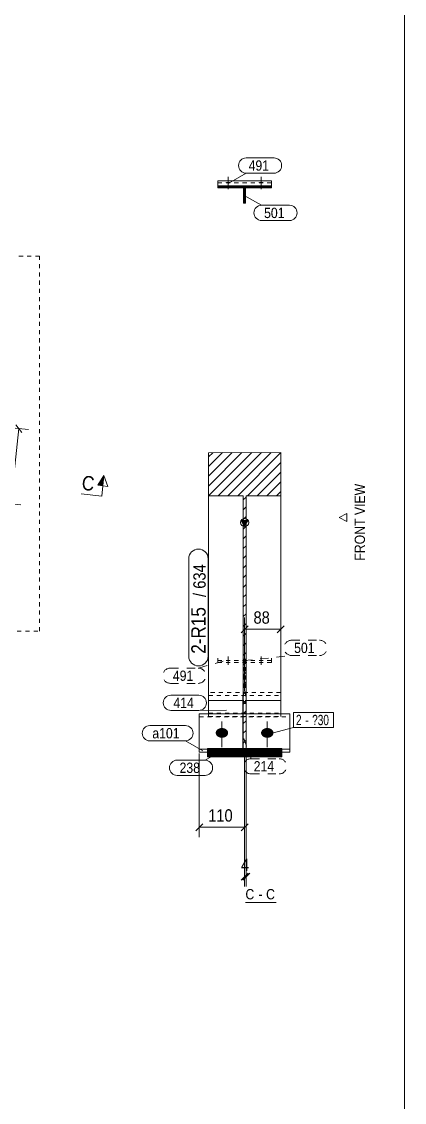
# Model space of a CAD drawing. Header units: millimetres. Extents: x 2 to 1174, y 1 to 825.
# Drawn here: x 1081.1 to 1174, y 267.1 to 529.1 of the extents above; entities that cross this region are included whole.
import ezdxf

# ---------------------------------------------------------------- set-up
doc = ezdxf.new("R2010")
doc.units = ezdxf.units.MM
for name, pattern in [('XKITLINE00', [0]), ('XKITLINE01', [4, 1, -1, 1, -1]), ('XKITLINE02', [4, 2, -2])]:
    doc.linetypes.add(name, pattern=pattern)
for name, color, linetype, lineweight in [('Bolt', 3, 'Continuous', 0), ('BoltMark', 7, 'Continuous', 0), ('DetailSymbol', 3, 'Continuous', 0), ('Dimensions', 7, 'Continuous', 0), ('DrawingSheet', 5, 'Continuous', 0), ('OtherObjectType', 7, 'Continuous', 0), ('Part', 2, 'Continuous', 0), ('PartMark', 7, 'Continuous', 0), ('Section', 6, 'Continuous', 0)]:
    doc.layers.add(name, color=color, linetype=linetype, lineweight=lineweight)
doc.styles.add('ARIAL', font='ARIAL.TTF')
doc.styles.add('ARIAL_NARROW', font='ARIALN.TTF')

# ---------------------------------------------------------------- blocks, each defined once
blk = doc.blocks.new('*A2')
at = {"layer": 'Part', "color": 7, "linetype": 'XKITLINE00', "lineweight": 0}
for p, q in [((1126.49, 414.17), (1136.96, 424.63)), ((1126.49, 416.52), (1134.59, 424.63)), ((1126.49, 418.88), (1132.23, 424.62)), ((1126.49, 421.24), (1129.87, 424.62)), ((1126.49, 423.6), (1127.5, 424.61)), ((1128.85, 414.17), (1139.32, 424.64)), ((1131.2, 414.17), (1141.68, 424.65)), ((1133.56, 414.17), (1143.98, 424.58)), ((1135.92, 414.17), (1143.99, 422.24)), ((1138.28, 414.17), (1143.99, 419.88)), ((1140.63, 414.17), (1143.99, 417.52)), ((1142.99, 414.17), (1143.99, 415.16)), ((1134.89, 413.14), (1135.59, 413.84)), ((1134.89, 410.78), (1135.59, 411.48)), ((1134.89, 408.42), (1135.59, 409.12)), ((1134.89, 406.06), (1135.59, 406.76)), ((1134.89, 403.71), (1135.59, 404.41)), ((1134.89, 401.35), (1135.59, 402.05)), ((1134.89, 398.99), (1135.59, 399.69)), ((1134.89, 396.64), (1135.59, 397.34)), ((1134.89, 394.28), (1135.59, 394.98)), ((1134.89, 391.92), (1135.59, 392.62)), ((1134.89, 389.56), (1135.59, 390.26)), ((1134.89, 387.21), (1135.59, 387.91)), ((1134.89, 384.85), (1135.59, 385.55)), ((1134.89, 382.49), (1135.59, 383.19)), ((1134.89, 380.13), (1135.59, 380.83)), ((1134.89, 377.78), (1135.59, 378.48)), ((1134.89, 375.42), (1135.59, 376.12)), ((1134.89, 373.06), (1135.59, 373.76)), ((1134.89, 370.7), (1135.59, 371.4)), ((1134.89, 368.35), (1135.59, 369.05)), ((1134.89, 365.99), (1135.59, 366.69)), ((1134.89, 363.63), (1135.59, 364.33)), ((1134.89, 361.28), (1135.59, 361.98)), ((1134.89, 358.92), (1135.59, 359.62)), ((1134.89, 356.56), (1135.59, 357.26)), ((1134.89, 354.2), (1135.59, 354.9))]:
    blk.add_line(p, q, dxfattribs=at)
blk = doc.blocks.new('*A3')
at = {"layer": 'Part', "color": 7, "linetype": 'XKITLINE00', "lineweight": 0}
for p, q in [((1134.99, 488.39), (1135.43, 488.83)), ((1134.99, 488.45), (1135.36, 488.83)), ((1134.99, 488.52), (1135.3, 488.83)), ((1134.99, 488.59), (1135.23, 488.83)), ((1134.99, 488.66), (1135.16, 488.83)), ((1134.99, 488.72), (1135.09, 488.83)), ((1134.99, 488.79), (1135.03, 488.83)), ((1134.99, 488.32), (1135.49, 488.82)), ((1134.99, 488.25), (1135.49, 488.75)), ((1134.99, 488.18), (1135.49, 488.68)), ((1134.99, 488.12), (1135.49, 488.62)), ((1134.99, 488.05), (1135.49, 488.55)), ((1134.99, 487.98), (1135.49, 488.48)), ((1134.99, 487.92), (1135.49, 488.42)), ((1134.99, 487.85), (1135.49, 488.35)), ((1134.99, 487.78), (1135.49, 488.28)), ((1134.99, 487.71), (1135.49, 488.21)), ((1134.99, 487.65), (1135.49, 488.15)), ((1134.99, 487.58), (1135.49, 488.08)), ((1134.99, 487.51), (1135.49, 488.01)), ((1134.99, 487.44), (1135.49, 487.94)), ((1134.99, 487.38), (1135.49, 487.88)), ((1134.99, 487.31), (1135.49, 487.81)), ((1134.99, 487.24), (1135.49, 487.74)), ((1134.99, 487.17), (1135.49, 487.67)), ((1134.99, 487.11), (1135.49, 487.61)), ((1134.99, 487.04), (1135.49, 487.54)), ((1134.99, 486.97), (1135.49, 487.47)), ((1134.99, 486.91), (1135.49, 487.41)), ((1134.99, 486.84), (1135.49, 487.34)), ((1134.99, 486.77), (1135.49, 487.27)), ((1134.99, 486.7), (1135.49, 487.2)), ((1134.99, 486.64), (1135.49, 487.14)), ((1134.99, 486.57), (1135.49, 487.07)), ((1134.99, 486.5), (1135.49, 487)), ((1134.99, 486.43), (1135.49, 486.93)), ((1134.99, 486.37), (1135.49, 486.87)), ((1134.99, 486.3), (1135.49, 486.8)), ((1134.99, 486.23), (1135.49, 486.73)), ((1134.99, 486.16), (1135.49, 486.66)), ((1134.99, 486.1), (1135.49, 486.6)), ((1134.99, 486.03), (1135.49, 486.53)), ((1134.99, 485.96), (1135.49, 486.46)), ((1134.99, 485.89), (1135.49, 486.39)), ((1134.99, 485.83), (1135.49, 486.33)), ((1134.99, 485.76), (1135.49, 486.26)), ((1134.99, 485.69), (1135.49, 486.19)), ((1134.99, 485.63), (1135.49, 486.13)), ((1134.99, 485.56), (1135.49, 486.06)), ((1134.99, 485.49), (1135.49, 485.99)), ((1134.99, 485.42), (1135.49, 485.92)), ((1134.99, 485.36), (1135.49, 485.86)), ((1134.99, 485.29), (1135.49, 485.79)), ((1134.99, 485.22), (1135.49, 485.72)), ((1134.99, 485.15), (1135.49, 485.65)), ((1135.06, 485.15), (1135.49, 485.59)), ((1135.12, 485.15), (1135.49, 485.52)), ((1135.19, 485.15), (1135.49, 485.45)), ((1135.26, 485.15), (1135.49, 485.38)), ((1135.33, 485.15), (1135.49, 485.32)), ((1135.39, 485.15), (1135.49, 485.25)), ((1135.46, 485.15), (1135.49, 485.18))]:
    blk.add_line(p, q, dxfattribs=at)
blk = doc.blocks.new('*A4')
at = {"layer": 'Part', "color": 7, "linetype": 'XKITLINE00', "lineweight": 0}
for p, q in [((1128.98, 489.06), (1128.74, 489.3)), ((1128.94, 489.03), (1128.74, 489.23)), ((1128.91, 489), (1128.74, 489.17)), ((1128.87, 488.96), (1128.74, 489.1)), ((1128.84, 488.93), (1128.74, 489.03)), ((1128.81, 488.9), (1128.74, 488.96)), ((1128.77, 488.86), (1128.74, 488.9)), ((1128.74, 488.83), (1128.74, 488.83)), ((1128.74, 488.83), (1128.74, 488.83)), ((1128.81, 488.83), (1128.77, 488.86)), ((1129.01, 489.1), (1128.78, 489.33)), ((1128.87, 488.83), (1128.81, 488.9)), ((1128.94, 488.83), (1128.84, 488.93)), ((1129.04, 489.13), (1128.85, 489.33)), ((1129.01, 488.83), (1128.87, 488.96)), ((1129.08, 489.17), (1128.91, 489.33)), ((1129.08, 488.83), (1128.91, 489)), ((1129.14, 488.83), (1128.94, 489.03)), ((1129.11, 489.2), (1128.98, 489.33)), ((1129.21, 488.83), (1128.98, 489.06)), ((1129.28, 488.83), (1129.01, 489.1)), ((1129.35, 488.83), (1129.04, 489.13)), ((1129.14, 489.23), (1129.05, 489.33)), ((1129.42, 488.83), (1129.08, 489.17)), ((1129.48, 488.83), (1129.11, 489.2)), ((1129.18, 489.27), (1129.12, 489.33)), ((1129.55, 488.83), (1129.14, 489.23)), ((1129.21, 489.3), (1129.18, 489.33)), ((1129.62, 488.83), (1129.18, 489.27)), ((1129.69, 488.83), (1129.21, 489.3)), ((1129.75, 488.83), (1129.25, 489.33)), ((1129.82, 488.83), (1129.32, 489.33)), ((1129.89, 488.83), (1129.39, 489.33)), ((1129.96, 488.83), (1129.45, 489.33)), ((1130.03, 488.83), (1129.52, 489.33)), ((1130.09, 488.83), (1129.59, 489.33)), ((1130.16, 488.83), (1129.66, 489.33)), ((1130.23, 488.83), (1129.73, 489.33)), ((1130.3, 488.83), (1129.79, 489.33)), ((1130.36, 488.83), (1129.86, 489.33)), ((1130.43, 488.83), (1129.93, 489.33)), ((1130.5, 488.83), (1130, 489.33)), ((1130.57, 488.83), (1130.06, 489.33)), ((1130.63, 488.83), (1130.13, 489.33)), ((1130.7, 488.83), (1130.2, 489.33)), ((1130.77, 488.83), (1130.27, 489.33)), ((1130.84, 488.83), (1130.34, 489.33)), ((1130.91, 488.83), (1130.4, 489.33)), ((1130.97, 488.83), (1130.47, 489.33)), ((1131.04, 488.83), (1130.54, 489.33)), ((1131.11, 488.83), (1130.61, 489.33)), ((1131.18, 488.83), (1130.67, 489.33)), ((1131.24, 488.83), (1130.74, 489.33)), ((1131.31, 488.83), (1130.81, 489.33)), ((1131.38, 488.83), (1130.88, 489.33)), ((1131.45, 488.83), (1130.94, 489.33)), ((1131.52, 488.83), (1131.01, 489.33)), ((1131.58, 488.83), (1131.08, 489.33)), ((1131.65, 488.83), (1131.15, 489.33)), ((1131.72, 488.83), (1131.22, 489.33)), ((1131.79, 488.83), (1131.28, 489.33)), ((1131.85, 488.83), (1131.35, 489.33)), ((1131.92, 488.83), (1131.42, 489.33)), ((1131.99, 488.83), (1131.49, 489.33)), ((1132.06, 488.83), (1131.55, 489.33)), ((1132.12, 488.83), (1131.62, 489.33)), ((1132.19, 488.83), (1131.69, 489.33)), ((1132.26, 488.83), (1131.76, 489.33)), ((1132.33, 488.83), (1131.83, 489.33)), ((1132.4, 488.83), (1131.89, 489.33)), ((1132.46, 488.83), (1131.96, 489.33)), ((1132.53, 488.83), (1132.03, 489.33)), ((1132.6, 488.83), (1132.1, 489.33)), ((1132.67, 488.83), (1132.16, 489.33)), ((1132.73, 488.83), (1132.23, 489.33)), ((1132.8, 488.83), (1132.3, 489.33)), ((1132.87, 488.83), (1132.37, 489.33)), ((1132.94, 488.83), (1132.43, 489.33)), ((1133.01, 488.83), (1132.5, 489.33)), ((1133.07, 488.83), (1132.57, 489.33)), ((1133.14, 488.83), (1132.64, 489.33)), ((1133.21, 488.83), (1132.71, 489.33)), ((1133.28, 488.83), (1132.77, 489.33)), ((1133.34, 488.83), (1132.84, 489.33)), ((1133.41, 488.83), (1132.91, 489.33)), ((1133.48, 488.83), (1132.98, 489.33)), ((1133.55, 488.83), (1133.04, 489.33)), ((1133.61, 488.83), (1133.11, 489.33)), ((1133.68, 488.83), (1133.18, 489.33)), ((1133.75, 488.83), (1133.25, 489.33)), ((1133.82, 488.83), (1133.32, 489.33)), ((1133.89, 488.83), (1133.38, 489.33)), ((1133.95, 488.83), (1133.45, 489.33)), ((1134.02, 488.83), (1133.52, 489.33)), ((1134.09, 488.83), (1133.59, 489.33)), ((1134.16, 488.83), (1133.65, 489.33)), ((1134.22, 488.83), (1133.72, 489.33)), ((1134.29, 488.83), (1133.79, 489.33)), ((1134.36, 488.83), (1133.86, 489.33)), ((1134.43, 488.83), (1133.92, 489.33)), ((1134.5, 488.83), (1133.99, 489.33)), ((1134.56, 488.83), (1134.06, 489.33)), ((1134.63, 488.83), (1134.13, 489.33)), ((1134.7, 488.83), (1134.2, 489.33)), ((1134.77, 488.83), (1134.26, 489.33)), ((1134.83, 488.83), (1134.33, 489.33)), ((1134.9, 488.83), (1134.4, 489.33)), ((1134.97, 488.83), (1134.47, 489.33)), ((1135.04, 488.83), (1134.53, 489.33)), ((1135.1, 488.83), (1134.6, 489.33)), ((1135.17, 488.83), (1134.67, 489.33)), ((1135.24, 488.83), (1134.74, 489.33)), ((1135.31, 488.83), (1134.81, 489.33)), ((1135.38, 488.83), (1134.87, 489.33)), ((1135.44, 488.83), (1134.94, 489.33)), ((1135.51, 488.83), (1135.01, 489.33)), ((1135.58, 488.83), (1135.08, 489.33)), ((1135.65, 488.83), (1135.14, 489.33)), ((1135.71, 488.83), (1135.21, 489.33)), ((1135.78, 488.83), (1135.28, 489.33)), ((1135.85, 488.83), (1135.35, 489.33)), ((1135.92, 488.83), (1135.41, 489.33)), ((1135.99, 488.83), (1135.48, 489.33)), ((1136.05, 488.83), (1135.55, 489.33)), ((1136.12, 488.83), (1135.62, 489.33)), ((1136.19, 488.83), (1135.69, 489.33)), ((1136.26, 488.83), (1135.75, 489.33)), ((1136.32, 488.83), (1135.82, 489.33)), ((1136.39, 488.83), (1135.89, 489.33)), ((1136.46, 488.83), (1135.96, 489.33)), ((1136.53, 488.83), (1136.02, 489.33)), ((1136.59, 488.83), (1136.09, 489.33)), ((1136.66, 488.83), (1136.16, 489.33)), ((1136.73, 488.83), (1136.23, 489.33)), ((1136.8, 488.83), (1136.3, 489.33)), ((1136.87, 488.83), (1136.36, 489.33)), ((1136.93, 488.83), (1136.43, 489.33)), ((1137, 488.83), (1136.5, 489.33)), ((1137.07, 488.83), (1136.57, 489.33)), ((1137.14, 488.83), (1136.63, 489.33)), ((1137.2, 488.83), (1136.7, 489.33)), ((1137.27, 488.83), (1136.77, 489.33)), ((1137.34, 488.83), (1136.84, 489.33)), ((1137.41, 488.83), (1136.9, 489.33)), ((1137.48, 488.83), (1136.97, 489.33)), ((1137.54, 488.83), (1137.04, 489.33)), ((1137.61, 488.83), (1137.11, 489.33)), ((1137.68, 488.83), (1137.18, 489.33)), ((1137.75, 488.83), (1137.24, 489.33)), ((1137.81, 488.83), (1137.31, 489.33)), ((1137.88, 488.83), (1137.38, 489.33)), ((1137.95, 488.83), (1137.45, 489.33)), ((1138.02, 488.83), (1137.51, 489.33)), ((1138.08, 488.83), (1137.58, 489.33)), ((1138.15, 488.83), (1137.65, 489.33)), ((1138.22, 488.83), (1137.72, 489.33)), ((1138.29, 488.83), (1137.79, 489.33)), ((1138.36, 488.83), (1137.85, 489.33)), ((1138.42, 488.83), (1137.92, 489.33)), ((1138.49, 488.83), (1137.99, 489.33)), ((1138.56, 488.83), (1138.06, 489.33)), ((1138.63, 488.83), (1138.12, 489.33)), ((1138.69, 488.83), (1138.19, 489.33)), ((1138.76, 488.83), (1138.26, 489.33)), ((1138.83, 488.83), (1138.33, 489.33)), ((1138.9, 488.83), (1138.39, 489.33)), ((1138.97, 488.83), (1138.46, 489.33)), ((1139.03, 488.83), (1138.53, 489.33)), ((1139.1, 488.83), (1138.6, 489.33)), ((1139.17, 488.83), (1138.67, 489.33)), ((1139.24, 488.83), (1138.73, 489.33)), ((1139.3, 488.83), (1138.8, 489.33)), ((1139.37, 488.83), (1138.87, 489.33)), ((1139.44, 488.83), (1138.94, 489.33)), ((1139.51, 488.83), (1139, 489.33)), ((1139.57, 488.83), (1139.07, 489.33)), ((1139.64, 488.83), (1139.14, 489.33)), ((1139.71, 488.83), (1139.21, 489.33)), ((1139.78, 488.83), (1139.28, 489.33)), ((1139.85, 488.83), (1139.34, 489.33)), ((1139.91, 488.83), (1139.41, 489.33)), ((1139.98, 488.83), (1139.48, 489.33)), ((1140.05, 488.83), (1139.55, 489.33)), ((1140.12, 488.83), (1139.61, 489.33)), ((1140.18, 488.83), (1139.68, 489.33)), ((1140.25, 488.83), (1139.75, 489.33)), ((1140.32, 488.83), (1139.82, 489.33)), ((1140.39, 488.83), (1139.88, 489.33)), ((1140.46, 488.83), (1139.95, 489.33)), ((1140.52, 488.83), (1140.02, 489.33)), ((1140.59, 488.83), (1140.09, 489.33)), ((1140.66, 488.83), (1140.16, 489.33)), ((1140.73, 488.83), (1140.22, 489.33)), ((1140.79, 488.83), (1140.29, 489.33)), ((1140.86, 488.83), (1140.36, 489.33)), ((1140.93, 488.83), (1140.43, 489.33)), ((1141, 488.83), (1140.49, 489.33)), ((1141.06, 488.83), (1140.56, 489.33)), ((1141.13, 488.83), (1140.63, 489.33)), ((1141.2, 488.83), (1140.7, 489.33)), ((1141.27, 488.83), (1140.77, 489.33)), ((1141.34, 488.83), (1140.83, 489.33)), ((1141.4, 488.83), (1140.9, 489.33)), ((1141.47, 488.83), (1140.97, 489.33)), ((1141.54, 488.83), (1141.04, 489.33)), ((1141.61, 488.83), (1141.1, 489.33)), ((1141.67, 488.83), (1141.17, 489.33)), ((1141.74, 488.83), (1141.24, 489.33)), ((1141.74, 488.9), (1141.31, 489.33)), ((1141.74, 488.97), (1141.37, 489.33)), ((1141.74, 489.03), (1141.44, 489.33)), ((1141.74, 489.1), (1141.51, 489.33)), ((1141.74, 489.17), (1141.58, 489.33)), ((1141.74, 489.24), (1141.65, 489.33))]:
    blk.add_line(p, q, dxfattribs=at)
blk = doc.blocks.new('*A5')
at = {"layer": 'Part', "color": 7, "linetype": 'XKITLINE00', "lineweight": 0}
for p, q in [((1127.18, 351.83), (1126.24, 352.77)), ((1127.05, 351.69), (1126.24, 352.5)), ((1126.91, 351.56), (1126.24, 352.23)), ((1126.78, 351.42), (1126.24, 351.96)), ((1126.64, 351.29), (1126.24, 351.69)), ((1126.51, 351.15), (1126.24, 351.42)), ((1127.32, 351.96), (1126.39, 352.88)), ((1127.05, 350.88), (1126.64, 351.29)), ((1127.45, 352.1), (1126.66, 352.88)), ((1127.32, 350.88), (1126.78, 351.42)), ((1127.59, 350.88), (1126.91, 351.56)), ((1127.59, 352.23), (1126.93, 352.88)), ((1127.86, 350.88), (1127.05, 351.69)), ((1128.12, 350.88), (1127.18, 351.83)), ((1127.72, 352.36), (1127.2, 352.88)), ((1128.39, 350.88), (1127.32, 351.96)), ((1128.66, 350.88), (1127.45, 352.1)), ((1127.86, 352.5), (1127.47, 352.88)), ((1128.93, 350.88), (1127.59, 352.23)), ((1129.2, 350.88), (1127.72, 352.36)), ((1127.99, 352.63), (1127.74, 352.88)), ((1129.47, 350.88), (1127.86, 352.5)), ((1129.74, 350.88), (1127.99, 352.63)), ((1128.12, 352.77), (1128.01, 352.88)), ((1130.01, 350.88), (1128.12, 352.77)), ((1130.28, 350.88), (1128.28, 352.88)), ((1130.55, 350.88), (1128.55, 352.88)), ((1130.82, 350.88), (1128.82, 352.88)), ((1131.09, 350.88), (1129.09, 352.88)), ((1131.36, 350.88), (1129.36, 352.88)), ((1131.63, 350.88), (1129.63, 352.88)), ((1131.9, 350.88), (1129.9, 352.88)), ((1132.17, 350.88), (1130.17, 352.88)), ((1132.44, 350.88), (1130.44, 352.88)), ((1132.7, 350.88), (1130.7, 352.88)), ((1132.97, 350.88), (1130.97, 352.88)), ((1133.24, 350.88), (1131.24, 352.88)), ((1133.51, 350.88), (1131.51, 352.88)), ((1133.78, 350.88), (1131.78, 352.88)), ((1134.05, 350.88), (1132.05, 352.88)), ((1134.32, 350.88), (1132.32, 352.88)), ((1134.59, 350.88), (1132.59, 352.88)), ((1134.86, 350.88), (1132.86, 352.88)), ((1135.13, 350.88), (1133.13, 352.88)), ((1135.4, 350.88), (1133.4, 352.88)), ((1135.67, 350.88), (1133.67, 352.88)), ((1135.94, 350.88), (1133.94, 352.88)), ((1136.21, 350.88), (1134.21, 352.88)), ((1136.48, 350.88), (1134.48, 352.88)), ((1136.75, 350.88), (1134.75, 352.88)), ((1137.01, 350.88), (1135.01, 352.88)), ((1137.28, 350.88), (1135.28, 352.88)), ((1137.55, 350.88), (1135.55, 352.88)), ((1137.82, 350.88), (1135.82, 352.88)), ((1138.09, 350.88), (1136.09, 352.88)), ((1138.36, 350.88), (1136.36, 352.88)), ((1138.63, 350.88), (1136.63, 352.88)), ((1138.9, 350.88), (1136.9, 352.88)), ((1139.17, 350.88), (1137.17, 352.88)), ((1139.44, 350.88), (1137.44, 352.88)), ((1139.71, 350.88), (1137.71, 352.88)), ((1139.98, 350.88), (1137.98, 352.88)), ((1140.25, 350.88), (1138.25, 352.88)), ((1140.52, 350.88), (1138.52, 352.88)), ((1140.79, 350.88), (1138.79, 352.88)), ((1141.06, 350.88), (1139.06, 352.88)), ((1141.33, 350.88), (1139.33, 352.88)), ((1141.59, 350.88), (1139.59, 352.88)), ((1141.86, 350.88), (1139.86, 352.88)), ((1142.13, 350.88), (1140.13, 352.88)), ((1142.4, 350.88), (1140.4, 352.88)), ((1142.67, 350.88), (1140.67, 352.88)), ((1142.94, 350.88), (1140.94, 352.88)), ((1143.21, 350.88), (1141.21, 352.88)), ((1143.48, 350.88), (1141.48, 352.88)), ((1143.75, 350.88), (1141.75, 352.88)), ((1144.02, 350.88), (1142.02, 352.88)), ((1144.24, 350.93), (1142.29, 352.88)), ((1144.24, 351.2), (1142.56, 352.88)), ((1144.24, 351.47), (1142.83, 352.88)), ((1144.24, 351.74), (1143.1, 352.88)), ((1144.24, 352.01), (1143.37, 352.88)), ((1144.24, 352.28), (1143.64, 352.88)), ((1144.24, 352.55), (1143.91, 352.88)), ((1144.23, 352.83), (1144.17, 352.88)), ((1126.37, 351.02), (1126.24, 351.15)), ((1126.51, 350.88), (1126.37, 351.02)), ((1126.78, 350.88), (1126.51, 351.15))]:
    blk.add_line(p, q, dxfattribs=at)
blk = doc.blocks.new('*A182')
at = {"layer": 'Bolt', "color": 3, "linetype": 'XKITLINE02', "lineweight": 0}
for p, q in [((1131.24, 373.19), (1131.24, 376.17)), ((1139.24, 373.19), (1139.24, 376.17))]:
    blk.add_line(p, q, dxfattribs=at)
blk = doc.blocks.new('*A183')
at = {"layer": 'Bolt'}
for points in [[(1131.2, 490.08), (1131.17, 490.08), (1131.14, 490.08), (1131.1, 490.08), (1131.07, 490.08), (1131.04, 490.08), (1131, 490.08), (1130.97, 490.08), (1130.94, 490.08), (1130.91, 490.09), (1130.88, 490.09), (1130.85, 490.09), (1130.82, 490.09), (1130.79, 490.09), (1130.77, 490.1), (1130.74, 490.1), (1130.72, 490.1), (1130.7, 490.1), (1130.68, 490.11), (1130.66, 490.11), (1130.64, 490.11), (1130.62, 490.12), (1130.61, 490.12), (1130.59, 490.12), (1130.58, 490.13), (1130.57, 490.13), (1130.56, 490.13), (1130.55, 490.14), (1130.55, 490.14), (1130.54, 490.14), (1130.54, 490.15), (1130.54, 490.15), (1130.54, 490.15), (1130.54, 490.16), (1130.55, 490.16), (1130.55, 490.16), (1130.56, 490.17), (1130.57, 490.17), (1130.58, 490.18), (1130.59, 490.18), (1130.61, 490.18), (1130.62, 490.19), (1130.64, 490.19), (1130.66, 490.19), (1130.68, 490.19), (1130.7, 490.2), (1130.72, 490.2), (1130.74, 490.2), (1130.77, 490.2), (1130.79, 490.21), (1130.82, 490.21), (1130.85, 490.21), (1130.88, 490.21), (1130.91, 490.22), (1130.94, 490.22), (1130.97, 490.22), (1131, 490.22), (1131.04, 490.22), (1131.07, 490.22), (1131.1, 490.22), (1131.14, 490.22), (1131.17, 490.22), (1131.2, 490.22), (1131.24, 490.22), (1131.27, 490.22), (1131.31, 490.22), (1131.34, 490.22), (1131.38, 490.22), (1131.41, 490.22), (1131.44, 490.22), (1131.47, 490.22), (1131.51, 490.22), (1131.54, 490.22), (1131.57, 490.22), (1131.6, 490.21), (1131.63, 490.21), (1131.66, 490.21), (1131.68, 490.21), (1131.71, 490.2), (1131.73, 490.2), (1131.76, 490.2), (1131.78, 490.2), (1131.8, 490.19), (1131.82, 490.19), (1131.84, 490.19), (1131.86, 490.19), (1131.87, 490.18), (1131.89, 490.18), (1131.9, 490.18), (1131.91, 490.17), (1131.92, 490.17), (1131.93, 490.16), (1131.93, 490.16), (1131.94, 490.16), (1131.94, 490.15), (1131.94, 490.15), (1131.94, 490.15), (1131.94, 490.14), (1131.93, 490.14), (1131.93, 490.14), (1131.92, 490.13), (1131.91, 490.13), (1131.9, 490.13), (1131.89, 490.12), (1131.87, 490.12), (1131.86, 490.12), (1131.84, 490.11), (1131.82, 490.11), (1131.8, 490.11), (1131.78, 490.1), (1131.76, 490.1), (1131.73, 490.1), (1131.71, 490.1), (1131.68, 490.09), (1131.66, 490.09), (1131.63, 490.09), (1131.6, 490.09), (1131.57, 490.09), (1131.54, 490.08), (1131.51, 490.08), (1131.47, 490.08), (1131.44, 490.08), (1131.41, 490.08), (1131.38, 490.08), (1131.34, 490.08), (1131.31, 490.08), (1131.27, 490.08), (1131.24, 490.08)], [(1139.2, 490.08), (1139.17, 490.08), (1139.14, 490.08), (1139.1, 490.08), (1139.07, 490.08), (1139.04, 490.08), (1139, 490.08), (1138.97, 490.08), (1138.94, 490.08), (1138.91, 490.09), (1138.88, 490.09), (1138.85, 490.09), (1138.82, 490.09), (1138.79, 490.09), (1138.77, 490.1), (1138.74, 490.1), (1138.72, 490.1), (1138.7, 490.1), (1138.68, 490.11), (1138.66, 490.11), (1138.64, 490.11), (1138.62, 490.12), (1138.61, 490.12), (1138.59, 490.12), (1138.58, 490.13), (1138.57, 490.13), (1138.56, 490.13), (1138.55, 490.14), (1138.55, 490.14), (1138.54, 490.14), (1138.54, 490.15), (1138.54, 490.15), (1138.54, 490.15), (1138.54, 490.16), (1138.55, 490.16), (1138.55, 490.16), (1138.56, 490.17), (1138.57, 490.17), (1138.58, 490.18), (1138.59, 490.18), (1138.61, 490.18), (1138.62, 490.19), (1138.64, 490.19), (1138.66, 490.19), (1138.68, 490.19), (1138.7, 490.2), (1138.72, 490.2), (1138.74, 490.2), (1138.77, 490.2), (1138.79, 490.21), (1138.82, 490.21), (1138.85, 490.21), (1138.88, 490.21), (1138.91, 490.22), (1138.94, 490.22), (1138.97, 490.22), (1139, 490.22), (1139.04, 490.22), (1139.07, 490.22), (1139.1, 490.22), (1139.14, 490.22), (1139.17, 490.22), (1139.2, 490.22), (1139.24, 490.22), (1139.27, 490.22), (1139.31, 490.22), (1139.34, 490.22), (1139.38, 490.22), (1139.41, 490.22), (1139.44, 490.22), (1139.47, 490.22), (1139.51, 490.22), (1139.54, 490.22), (1139.57, 490.22), (1139.6, 490.21), (1139.63, 490.21), (1139.66, 490.21), (1139.68, 490.21), (1139.71, 490.2), (1139.73, 490.2), (1139.76, 490.2), (1139.78, 490.2), (1139.8, 490.19), (1139.82, 490.19), (1139.84, 490.19), (1139.86, 490.19), (1139.87, 490.18), (1139.89, 490.18), (1139.9, 490.18), (1139.91, 490.17), (1139.92, 490.17), (1139.93, 490.16), (1139.93, 490.16), (1139.94, 490.16), (1139.94, 490.15), (1139.94, 490.15), (1139.94, 490.15), (1139.94, 490.14), (1139.93, 490.14), (1139.93, 490.14), (1139.92, 490.13), (1139.91, 490.13), (1139.9, 490.13), (1139.89, 490.12), (1139.87, 490.12), (1139.86, 490.12), (1139.84, 490.11), (1139.82, 490.11), (1139.8, 490.11), (1139.78, 490.1), (1139.76, 490.1), (1139.73, 490.1), (1139.71, 490.1), (1139.68, 490.09), (1139.66, 490.09), (1139.63, 490.09), (1139.6, 490.09), (1139.57, 490.09), (1139.54, 490.08), (1139.51, 490.08), (1139.47, 490.08), (1139.44, 490.08), (1139.41, 490.08), (1139.38, 490.08), (1139.34, 490.08), (1139.31, 490.08), (1139.27, 490.08), (1139.24, 490.08)]]:
    blk.add_hatch(color=3, dxfattribs=at).paths.add_polyline_path(points, flags=17)
at = {"layer": 'Bolt', "color": 3, "linetype": 'XKITLINE00', "lineweight": 0}
for p, q in [((1131.24, 488.5), (1131.24, 491.48)), ((1139.24, 488.5), (1139.24, 491.48))]:
    blk.add_line(p, q, dxfattribs=at)
blk = doc.blocks.new('*A184')
at = {"layer": 'Bolt'}
for points in [[(1129.7, 355.49), (1129.67, 355.49), (1129.63, 355.49), (1129.59, 355.49), (1129.56, 355.49), (1129.52, 355.5), (1129.48, 355.5), (1129.45, 355.51), (1129.41, 355.51), (1129.37, 355.52), (1129.34, 355.53), (1129.3, 355.54), (1129.27, 355.55), (1129.23, 355.55), (1129.2, 355.56), (1129.16, 355.58), (1129.13, 355.59), (1129.1, 355.6), (1129.06, 355.61), (1129.03, 355.62), (1129, 355.64), (1128.97, 355.65), (1128.94, 355.67), (1128.91, 355.68), (1128.87, 355.7), (1128.85, 355.72), (1128.82, 355.74), (1128.79, 355.75), (1128.76, 355.77), (1128.73, 355.79), (1128.7, 355.81), (1128.68, 355.83), (1128.65, 355.85), (1128.63, 355.87), (1128.6, 355.89), (1128.58, 355.92), (1128.56, 355.94), (1128.53, 355.96), (1128.51, 355.99), (1128.49, 356.01), (1128.47, 356.03), (1128.45, 356.06), (1128.43, 356.08), (1128.42, 356.11), (1128.4, 356.13), (1128.38, 356.16), (1128.37, 356.19), (1128.35, 356.21), (1128.34, 356.24), (1128.33, 356.27), (1128.31, 356.29), (1128.3, 356.32), (1128.29, 356.35), (1128.28, 356.38), (1128.28, 356.41), (1128.27, 356.43), (1128.26, 356.46), (1128.25, 356.49), (1128.25, 356.52), (1128.25, 356.55), (1128.24, 356.58), (1128.24, 356.61), (1128.24, 356.63), (1128.24, 356.66), (1128.24, 356.69), (1128.24, 356.72), (1128.24, 356.75), (1128.25, 356.78), (1128.25, 356.81), (1128.25, 356.84), (1128.26, 356.87), (1128.27, 356.89), (1128.28, 356.92), (1128.28, 356.95), (1128.29, 356.98), (1128.3, 357.01), (1128.31, 357.03), (1128.33, 357.06), (1128.34, 357.09), (1128.35, 357.11), (1128.37, 357.14), (1128.38, 357.17), (1128.4, 357.19), (1128.42, 357.22), (1128.43, 357.24), (1128.45, 357.27), (1128.47, 357.29), (1128.49, 357.32), (1128.51, 357.34), (1128.53, 357.37), (1128.56, 357.39), (1128.58, 357.41), (1128.6, 357.43), (1128.63, 357.45), (1128.65, 357.48), (1128.68, 357.5), (1128.7, 357.52), (1128.73, 357.54), (1128.76, 357.56), (1128.79, 357.57), (1128.82, 357.59), (1128.85, 357.61), (1128.87, 357.63), (1128.91, 357.64), (1128.94, 357.66), (1128.97, 357.67), (1129, 357.69), (1129.03, 357.7), (1129.06, 357.72), (1129.1, 357.73), (1129.13, 357.74), (1129.16, 357.75), (1129.2, 357.76), (1129.23, 357.77), (1129.27, 357.78), (1129.3, 357.79), (1129.34, 357.8), (1129.37, 357.81), (1129.41, 357.81), (1129.45, 357.82), (1129.48, 357.82), (1129.52, 357.83), (1129.56, 357.83), (1129.59, 357.84), (1129.63, 357.84), (1129.67, 357.84), (1129.7, 357.84), (1129.74, 357.84), (1129.78, 357.84), (1129.81, 357.84), (1129.85, 357.84), (1129.89, 357.84), (1129.92, 357.83), (1129.96, 357.83), (1130, 357.82), (1130.03, 357.82), (1130.07, 357.81), (1130.1, 357.81), (1130.14, 357.8), (1130.17, 357.79), (1130.21, 357.78), (1130.24, 357.77), (1130.28, 357.76), (1130.31, 357.75), (1130.35, 357.74), (1130.38, 357.73), (1130.41, 357.72), (1130.45, 357.7), (1130.48, 357.69), (1130.51, 357.67), (1130.54, 357.66), (1130.57, 357.64), (1130.6, 357.63), (1130.63, 357.61), (1130.66, 357.59), (1130.69, 357.57), (1130.72, 357.56), (1130.75, 357.54), (1130.77, 357.52), (1130.8, 357.5), (1130.83, 357.48), (1130.85, 357.45), (1130.87, 357.43), (1130.9, 357.41), (1130.92, 357.39), (1130.94, 357.37), (1130.97, 357.34), (1130.99, 357.32), (1131.01, 357.29), (1131.03, 357.27), (1131.04, 357.24), (1131.06, 357.22), (1131.08, 357.19), (1131.09, 357.17), (1131.11, 357.14), (1131.12, 357.11), (1131.14, 357.09), (1131.15, 357.06), (1131.16, 357.03), (1131.17, 357.01), (1131.18, 356.98), (1131.19, 356.95), (1131.2, 356.92), (1131.21, 356.89), (1131.22, 356.87), (1131.22, 356.84), (1131.23, 356.81), (1131.23, 356.78), (1131.23, 356.75), (1131.24, 356.72), (1131.24, 356.69), (1131.24, 356.66), (1131.24, 356.63), (1131.24, 356.61), (1131.23, 356.58), (1131.23, 356.55), (1131.23, 356.52), (1131.22, 356.49), (1131.22, 356.46), (1131.21, 356.43), (1131.2, 356.41), (1131.19, 356.38), (1131.18, 356.35), (1131.17, 356.32), (1131.16, 356.29), (1131.15, 356.27), (1131.14, 356.24), (1131.12, 356.21), (1131.11, 356.19), (1131.09, 356.16), (1131.08, 356.13), (1131.06, 356.11), (1131.04, 356.08), (1131.03, 356.06), (1131.01, 356.03), (1130.99, 356.01), (1130.97, 355.99), (1130.94, 355.96), (1130.92, 355.94), (1130.9, 355.92), (1130.87, 355.89), (1130.85, 355.87), (1130.83, 355.85), (1130.8, 355.83), (1130.77, 355.81), (1130.75, 355.79), (1130.72, 355.77), (1130.69, 355.75), (1130.66, 355.74), (1130.63, 355.72), (1130.6, 355.7), (1130.57, 355.68), (1130.54, 355.67), (1130.51, 355.65), (1130.48, 355.64), (1130.45, 355.62), (1130.41, 355.61), (1130.38, 355.6), (1130.35, 355.59), (1130.31, 355.58), (1130.28, 355.56), (1130.24, 355.55), (1130.21, 355.55), (1130.17, 355.54), (1130.14, 355.53), (1130.1, 355.52), (1130.07, 355.51), (1130.03, 355.51), (1130, 355.5), (1129.96, 355.5), (1129.92, 355.49), (1129.89, 355.49), (1129.85, 355.49), (1129.81, 355.49), (1129.78, 355.49), (1129.74, 355.49)], [(1140.7, 355.49), (1140.67, 355.49), (1140.63, 355.49), (1140.59, 355.49), (1140.56, 355.49), (1140.52, 355.5), (1140.48, 355.5), (1140.45, 355.51), (1140.41, 355.51), (1140.37, 355.52), (1140.34, 355.53), (1140.3, 355.54), (1140.27, 355.55), (1140.23, 355.55), (1140.2, 355.56), (1140.16, 355.58), (1140.13, 355.59), (1140.1, 355.6), (1140.06, 355.61), (1140.03, 355.62), (1140, 355.64), (1139.97, 355.65), (1139.94, 355.67), (1139.91, 355.68), (1139.87, 355.7), (1139.85, 355.72), (1139.82, 355.74), (1139.79, 355.75), (1139.76, 355.77), (1139.73, 355.79), (1139.7, 355.81), (1139.68, 355.83), (1139.65, 355.85), (1139.63, 355.87), (1139.6, 355.89), (1139.58, 355.92), (1139.56, 355.94), (1139.53, 355.96), (1139.51, 355.99), (1139.49, 356.01), (1139.47, 356.03), (1139.45, 356.06), (1139.43, 356.08), (1139.42, 356.11), (1139.4, 356.13), (1139.38, 356.16), (1139.37, 356.19), (1139.35, 356.21), (1139.34, 356.24), (1139.33, 356.27), (1139.31, 356.29), (1139.3, 356.32), (1139.29, 356.35), (1139.28, 356.38), (1139.28, 356.41), (1139.27, 356.43), (1139.26, 356.46), (1139.25, 356.49), (1139.25, 356.52), (1139.25, 356.55), (1139.24, 356.58), (1139.24, 356.61), (1139.24, 356.63), (1139.24, 356.66), (1139.24, 356.69), (1139.24, 356.72), (1139.24, 356.75), (1139.25, 356.78), (1139.25, 356.81), (1139.25, 356.84), (1139.26, 356.87), (1139.27, 356.89), (1139.28, 356.92), (1139.28, 356.95), (1139.29, 356.98), (1139.3, 357.01), (1139.31, 357.03), (1139.33, 357.06), (1139.34, 357.09), (1139.35, 357.11), (1139.37, 357.14), (1139.38, 357.17), (1139.4, 357.19), (1139.42, 357.22), (1139.43, 357.24), (1139.45, 357.27), (1139.47, 357.29), (1139.49, 357.32), (1139.51, 357.34), (1139.53, 357.37), (1139.56, 357.39), (1139.58, 357.41), (1139.6, 357.43), (1139.63, 357.45), (1139.65, 357.48), (1139.68, 357.5), (1139.7, 357.52), (1139.73, 357.54), (1139.76, 357.56), (1139.79, 357.57), (1139.82, 357.59), (1139.85, 357.61), (1139.87, 357.63), (1139.91, 357.64), (1139.94, 357.66), (1139.97, 357.67), (1140, 357.69), (1140.03, 357.7), (1140.06, 357.72), (1140.1, 357.73), (1140.13, 357.74), (1140.16, 357.75), (1140.2, 357.76), (1140.23, 357.77), (1140.27, 357.78), (1140.3, 357.79), (1140.34, 357.8), (1140.37, 357.81), (1140.41, 357.81), (1140.45, 357.82), (1140.48, 357.82), (1140.52, 357.83), (1140.56, 357.83), (1140.59, 357.84), (1140.63, 357.84), (1140.67, 357.84), (1140.7, 357.84), (1140.74, 357.84), (1140.78, 357.84), (1140.81, 357.84), (1140.85, 357.84), (1140.89, 357.84), (1140.92, 357.83), (1140.96, 357.83), (1141, 357.82), (1141.03, 357.82), (1141.07, 357.81), (1141.1, 357.81), (1141.14, 357.8), (1141.17, 357.79), (1141.21, 357.78), (1141.24, 357.77), (1141.28, 357.76), (1141.31, 357.75), (1141.35, 357.74), (1141.38, 357.73), (1141.41, 357.72), (1141.45, 357.7), (1141.48, 357.69), (1141.51, 357.67), (1141.54, 357.66), (1141.57, 357.64), (1141.6, 357.63), (1141.63, 357.61), (1141.66, 357.59), (1141.69, 357.57), (1141.72, 357.56), (1141.75, 357.54), (1141.77, 357.52), (1141.8, 357.5), (1141.83, 357.48), (1141.85, 357.45), (1141.87, 357.43), (1141.9, 357.41), (1141.92, 357.39), (1141.94, 357.37), (1141.97, 357.34), (1141.99, 357.32), (1142.01, 357.29), (1142.03, 357.27), (1142.04, 357.24), (1142.06, 357.22), (1142.08, 357.19), (1142.09, 357.17), (1142.11, 357.14), (1142.12, 357.11), (1142.14, 357.09), (1142.15, 357.06), (1142.16, 357.03), (1142.17, 357.01), (1142.18, 356.98), (1142.19, 356.95), (1142.2, 356.92), (1142.21, 356.89), (1142.22, 356.87), (1142.22, 356.84), (1142.23, 356.81), (1142.23, 356.78), (1142.23, 356.75), (1142.24, 356.72), (1142.24, 356.69), (1142.24, 356.66), (1142.24, 356.63), (1142.24, 356.61), (1142.23, 356.58), (1142.23, 356.55), (1142.23, 356.52), (1142.22, 356.49), (1142.22, 356.46), (1142.21, 356.43), (1142.2, 356.41), (1142.19, 356.38), (1142.18, 356.35), (1142.17, 356.32), (1142.16, 356.29), (1142.15, 356.27), (1142.14, 356.24), (1142.12, 356.21), (1142.11, 356.19), (1142.09, 356.16), (1142.08, 356.13), (1142.06, 356.11), (1142.04, 356.08), (1142.03, 356.06), (1142.01, 356.03), (1141.99, 356.01), (1141.97, 355.99), (1141.94, 355.96), (1141.92, 355.94), (1141.9, 355.92), (1141.87, 355.89), (1141.85, 355.87), (1141.83, 355.85), (1141.8, 355.83), (1141.77, 355.81), (1141.75, 355.79), (1141.72, 355.77), (1141.69, 355.75), (1141.66, 355.74), (1141.63, 355.72), (1141.6, 355.7), (1141.57, 355.68), (1141.54, 355.67), (1141.51, 355.65), (1141.48, 355.64), (1141.45, 355.62), (1141.41, 355.61), (1141.38, 355.6), (1141.35, 355.59), (1141.31, 355.58), (1141.28, 355.56), (1141.24, 355.55), (1141.21, 355.55), (1141.17, 355.54), (1141.14, 355.53), (1141.1, 355.52), (1141.07, 355.51), (1141.03, 355.51), (1141, 355.5), (1140.96, 355.5), (1140.92, 355.49), (1140.89, 355.49), (1140.85, 355.49), (1140.81, 355.49), (1140.78, 355.49), (1140.74, 355.49)]]:
    blk.add_hatch(color=3, dxfattribs=at).paths.add_polyline_path(points, flags=17)
at = {"layer": 'Bolt', "color": 3, "linetype": 'XKITLINE00', "lineweight": 0}
for p, q in [((1129.74, 353.2), (1129.74, 359.39)), ((1140.74, 353.2), (1140.74, 359.39))]:
    blk.add_line(p, q, dxfattribs=at)
blk = doc.blocks.new('*A185')
at = {"layer": 'Part'}
blk.add_hatch(color=2, dxfattribs=at).paths.add_polyline_path([(1134.44, 408.18), (1136.04, 408.18), (1135.24, 406.78)], flags=17)
at = {"layer": 'Part', "color": 2, "linetype": 'XKITLINE00', "lineweight": 0}
for p, q in [((1126.49, 424.61), (1143.99, 424.65)), ((1126.49, 364.5), (1126.49, 424.61)), ((1143.99, 414.17), (1143.99, 424.65)), ((1134.89, 414.17), (1126.49, 414.17)), ((1134.89, 352.88), (1134.89, 414.17)), ((1135.59, 414.17), (1135.59, 352.88)), ((1135.59, 414.17), (1143.99, 414.17)), ((1143.99, 414.17), (1143.99, 364.5)), ((1135.24, 406.78), (1134.44, 408.18)), ((1134.44, 408.18), (1136.04, 408.18)), ((1136.04, 408.18), (1135.24, 406.78)), ((1126.49, 364.5), (1134.89, 364.5)), ((1135.59, 364.5), (1143.99, 364.5)), ((1134.89, 352.88), (1135.59, 352.88))]:
    blk.add_line(p, q, dxfattribs=at)
at = {"layer": 'Part', "color": 7, "linetype": 'XKITLINE01', "lineweight": 0}
for p, q in [((1126.49, 365.7), (1143.99, 365.7)), ((1134.89, 364.29), (1135.59, 364.29))]:
    blk.add_line(p, q, dxfattribs=at)
at = {"layer": 'Part', "color": 2, "linetype": 'XKITLINE00', "lineweight": 0}
blk.add_circle((1135.24, 407.68), 1, dxfattribs=at)
blk = doc.blocks.new('*A186')
at = {"layer": 'Part', "color": 7, "linetype": 'XKITLINE01', "lineweight": 0}
for p, q in [((1134.99, 374.6), (1134.99, 363.81)), ((1134.99, 373.76), (1135.49, 373.76)), ((1135.49, 374.6), (1135.49, 363.81)), ((1135.49, 363.81), (1134.99, 363.81))]:
    blk.add_line(p, q, dxfattribs=at)
blk = doc.blocks.new('*A187')
at = {"layer": 'Part', "color": 7, "linetype": 'XKITLINE01', "lineweight": 0}
for p, q in [((1128.74, 373.76), (1128.74, 375.1)), ((1141.74, 373.76), (1141.74, 375.1)), ((1128.74, 374.25), (1141.74, 374.25)), ((1128.74, 373.76), (1141.74, 373.76))]:
    blk.add_line(p, q, dxfattribs=at)
blk = doc.blocks.new('*A188')
at = {"layer": 'Part', "color": 7, "linetype": 'XKITLINE01', "lineweight": 0}
for p, q in [((1135.49, 489.17), (1134.99, 489.17)), ((1134.99, 489.17), (1134.99, 488.83)), ((1135.49, 488.83), (1135.49, 489.17))]:
    blk.add_line(p, q, dxfattribs=at)
at = {"layer": 'Part', "color": 2, "linetype": 'XKITLINE00', "lineweight": 0}
for p, q in [((1134.99, 488.83), (1135.49, 488.83)), ((1134.99, 485.15), (1134.99, 488.83)), ((1135.49, 488.83), (1135.49, 485.15)), ((1135.49, 485.15), (1134.99, 485.15))]:
    blk.add_line(p, q, dxfattribs=at)
blk = doc.blocks.new('*A189')
at = {"layer": 'Part', "color": 2, "linetype": 'XKITLINE00', "lineweight": 0}
for p, q in [((1128.74, 490.51), (1141.74, 490.51)), ((1128.74, 490.51), (1128.74, 488.83)), ((1141.74, 490.51), (1141.74, 488.83)), ((1128.74, 489.33), (1141.74, 489.33)), ((1128.74, 488.83), (1141.74, 488.83))]:
    blk.add_line(p, q, dxfattribs=at)
at = {"layer": 'Part', "color": 7, "linetype": 'XKITLINE01', "lineweight": 0}
blk.add_line((1128.74, 490.01), (1141.74, 490.01), dxfattribs=at)
blk = doc.blocks.new('*A190')
at = {"layer": 'Part', "color": 7, "linetype": 'XKITLINE01', "lineweight": 0}
for p, q in [((1134.84, 365.7), (1134.84, 364.29)), ((1134.84, 365.7), (1135.64, 365.7)), ((1135.59, 364.29), (1134.89, 364.29)), ((1135.64, 365.7), (1135.64, 364.29)), ((1134.84, 361.27), (1135.64, 361.27)), ((1134.84, 352.88), (1134.84, 352.69)), ((1134.84, 352.69), (1135.64, 352.69)), ((1135.64, 352.88), (1135.64, 352.69))]:
    blk.add_line(p, q, dxfattribs=at)
at = {"layer": 'Part', "color": 2, "linetype": 'XKITLINE00', "lineweight": 0}
for p, q in [((1134.84, 364.5), (1134.84, 352.88)), ((1134.84, 364.29), (1134.89, 364.29)), ((1135.64, 364.29), (1135.59, 364.29)), ((1135.64, 364.5), (1135.64, 352.88))]:
    blk.add_line(p, q, dxfattribs=at)
blk = doc.blocks.new('*A191')
at = {"layer": 'Part', "color": 7, "linetype": 'XKITLINE01', "lineweight": 0}
for p, q in [((1126.49, 366.49), (1126.49, 364.5)), ((1143.99, 366.49), (1126.49, 366.49)), ((1126.49, 365.7), (1143.99, 365.7)), ((1143.99, 366.49), (1143.99, 364.5)), ((1126.49, 361.44), (1143.99, 361.44)), ((1126.49, 361.27), (1126.49, 360.65)), ((1126.49, 360.65), (1143.99, 360.65)), ((1143.99, 361.27), (1143.99, 360.65))]:
    blk.add_line(p, q, dxfattribs=at)
at = {"layer": 'Part', "color": 2, "linetype": 'XKITLINE00', "lineweight": 0}
for p, q in [((1126.49, 364.5), (1126.49, 361.27)), ((1143.99, 364.5), (1143.99, 361.27))]:
    blk.add_line(p, q, dxfattribs=at)
blk = doc.blocks.new('*A192')
at = {"layer": 'Part', "color": 2, "linetype": 'XKITLINE00', "lineweight": 0}
for p, q in [((1126.24, 352.88), (1126.24, 350.88)), ((1126.24, 352.88), (1144.24, 352.88)), ((1144.24, 352.88), (1144.24, 350.88)), ((1144.24, 350.88), (1126.24, 350.88))]:
    blk.add_line(p, q, dxfattribs=at)
blk = doc.blocks.new('*A193')
at = {"layer": 'Part', "color": 2, "linetype": 'XKITLINE00', "lineweight": 0}
for p, q in [((1124.24, 351.95), (1124.24, 361.27)), ((1124.24, 361.27), (1134.84, 361.27)), ((1146.24, 361.27), (1135.64, 361.27)), ((1146.24, 361.27), (1146.24, 351.95)), ((1124.24, 352.69), (1126.24, 352.69)), ((1124.24, 351.95), (1126.24, 351.95)), ((1146.24, 352.69), (1144.24, 352.69)), ((1146.24, 351.95), (1144.24, 351.95))]:
    blk.add_line(p, q, dxfattribs=at)
at = {"layer": 'Part', "color": 7, "linetype": 'XKITLINE01', "lineweight": 0}
for p, q in [((1124.24, 360.53), (1146.24, 360.53)), ((1135.64, 361.27), (1134.84, 361.27)), ((1144.24, 352.69), (1126.24, 352.69)), ((1144.24, 351.95), (1126.24, 351.95))]:
    blk.add_line(p, q, dxfattribs=at)
blk = doc.blocks.new('*A222')
at = {"layer": 'DrawingSheet', "color": 5, "linetype": 'XKITLINE00', "lineweight": 0}
blk.add_line((1174, 5), (1174, 825), dxfattribs=at)
blk = doc.blocks.new('*A254')
at = {"layer": 'Section'}
blk.add_hatch(color=3, dxfattribs=at).paths.add_polyline_path([(1099.6, 416.71), (1101.11, 419.06), (1100.85, 416.58)], flags=17)
at = {"layer": 'Section', "color": 3, "linetype": 'XKITLINE00', "lineweight": 0}
for p, q in [((1101.11, 419.06), (1099.6, 416.71)), ((1099.6, 416.71), (1102.09, 416.45)), ((1101.11, 419.06), (1102.09, 416.45))]:
    blk.add_line(p, q, dxfattribs=at)
at = {"layer": 'Section', "color": 1, "linetype": 'XKITLINE00', "lineweight": 0}
for q in [(1101.11, 419.06), (1095.61, 414.61)]:
    blk.add_line((1100.58, 414.09), q, dxfattribs=at)
at = {"layer": 'Section', "color": 7, "style": 'ARIAL', "width": 0.85}
blk.add_text('C', height=3.5, rotation=-6.0218, dxfattribs=at).set_placement((1095.6, 415.62))
blk = doc.blocks.new('*A303')
at = {"layer": 'Dimensions', "color": 7, "linetype": 'XKITLINE00', "lineweight": 0}
for p, q in [((1046.2, 434.08), (1082.85, 430.21)), ((1078.54, 412.23), (1080.46, 430.46)), ((1079.7, 431.4), (1081.21, 429.53)), ((1053.07, 414.92), (1080.92, 411.98)), ((1077.78, 413.17), (1079.29, 411.3))]:
    blk.add_line(p, q, dxfattribs=at)
at = {"layer": 'Dimensions', "color": 3}
for p in [(1080.46, 430.46), (1078.54, 412.23)]:
    blk.add_point(p, dxfattribs=at)
at = {"layer": 'Dimensions', "color": 3, "style": 'ARIAL', "width": 0.85}
blk.add_text('110', height=3, rotation=83.9784, dxfattribs=at).set_placement((1077.81, 418.17))
blk = doc.blocks.new('*A314')
at = {"layer": 'DetailSymbol', "color": 6, "linetype": 'XKITLINE01', "lineweight": 0}
for p, q in [((1085.49, 472.29), (996.07, 472.29)), ((996.07, 472.29), (996.07, 381.34)), ((1085.49, 381.34), (1085.49, 472.29)), ((996.07, 381.34), (1085.49, 381.34))]:
    blk.add_line(p, q, dxfattribs=at)
at = {"layer": 'DetailSymbol', "color": 6, "linetype": 'XKITLINE00', "lineweight": 0}
for p, q in [((996.07, 400.29), (976.64, 388.76)), ((976.64, 388.76), (957.55, 388.76))]:
    blk.add_line(p, q, dxfattribs=at)
at = {"layer": 'DetailSymbol', "color": 7, "style": 'ARIAL', "width": 0.85}
for s, p in [('Detail', (958.8, 389.76)), ('B', (971.78, 389.76))]:
    blk.add_text(s, height=3.5, dxfattribs=at).set_placement(p)
blk = doc.blocks.new('*A359')
at = {"layer": 'Dimensions', "color": 7, "linetype": 'XKITLINE00', "lineweight": 0}
for p, q in [((1136.09, 382.64), (1134.39, 380.94)), ((1135.24, 366.7), (1135.24, 384.64)), ((1144.84, 382.64), (1143.14, 380.94)), ((1143.99, 366.7), (1143.99, 384.64)), ((1135.24, 381.79), (1143.99, 381.79))]:
    blk.add_line(p, q, dxfattribs=at)
at = {"layer": 'Dimensions', "color": 3}
for p in [(1135.24, 381.79), (1143.99, 381.79)]:
    blk.add_point(p, dxfattribs=at)
at = {"layer": 'Dimensions', "color": 3, "style": 'ARIAL', "width": 0.85}
blk.add_text('88', height=3, dxfattribs=at).set_placement((1137.39, 383.14))
blk = doc.blocks.new('*A360')
at = {"layer": 'Dimensions', "color": 7, "linetype": 'XKITLINE00', "lineweight": 0}
for p, q in [((1135.24, 351.88), (1135.24, 319.39)), ((1135.64, 351.69), (1135.64, 319.39)), ((1136.09, 322.64), (1134.39, 320.94)), ((1136.49, 322.64), (1134.79, 320.94)), ((1135.24, 321.79), (1135.64, 321.79))]:
    blk.add_line(p, q, dxfattribs=at)
at = {"layer": 'Dimensions', "color": 3}
for p in [(1135.24, 321.79), (1135.64, 321.79)]:
    blk.add_point(p, dxfattribs=at)
at = {"layer": 'Dimensions', "color": 3, "style": 'ARIAL', "width": 0.85}
blk.add_text('4', height=3, dxfattribs=at).set_placement((1134.33, 323.14))
blk = doc.blocks.new('*A361')
at = {"layer": 'Dimensions', "color": 7, "linetype": 'XKITLINE00', "lineweight": 0}
for p, q in [((1124.24, 351.69), (1124.24, 331.39)), ((1135.24, 351.88), (1135.24, 331.39)), ((1125.09, 334.64), (1123.39, 332.94)), ((1124.24, 333.79), (1135.24, 333.79)), ((1136.09, 334.64), (1134.39, 332.94))]:
    blk.add_line(p, q, dxfattribs=at)
at = {"layer": 'Dimensions', "color": 3}
for p in [(1124.24, 333.79), (1135.24, 333.79)]:
    blk.add_point(p, dxfattribs=at)
at = {"layer": 'Dimensions', "color": 3, "style": 'ARIAL', "width": 0.85}
blk.add_text('110', height=3, dxfattribs=at).set_placement((1126.4, 335.14))
blk = doc.blocks.new('*A362')
at = {"layer": 'BoltMark', "color": 7, "linetype": 'XKITLINE00', "lineweight": 0}
for p, q in [((1147.1, 361.64), (1156.79, 361.64)), ((1147.1, 357.94), (1147.1, 361.64)), ((1156.79, 357.94), (1156.79, 361.64)), ((1140.74, 356.29), (1147.1, 357.94)), ((1147.1, 357.94), (1156.79, 357.94))]:
    blk.add_line(p, q, dxfattribs=at)
at = {"layer": 'BoltMark', "color": 3, "style": 'ARIAL_NARROW', "width": 0.85}
for s, p in [('2', (1147.7, 358.54)), ('-', (1149.97, 358.54)), ('?30', (1151.63, 358.54))]:
    blk.add_text(s, height=2.5, dxfattribs=at).set_placement(p)
blk = doc.blocks.new('*A363')
at = {"layer": 'PartMark', "color": 7, "linetype": 'XKITLINE00', "lineweight": 0}
for p, q in [((1112.25, 358.43), (1120.87, 358.43)), ((1112.25, 354.73), (1120.87, 354.73)), ((1125.11, 352.34), (1120.87, 354.73))]:
    blk.add_line(p, q, dxfattribs=at)
for centre, start, end in [((1112.25, 356.58), 90, 270), ((1120.87, 356.58), 270, 90)]:
    blk.add_arc(centre, 1.85, start, end, dxfattribs=at)
at = {"layer": 'PartMark', "color": 3, "style": 'ARIAL', "width": 0.85}
blk.add_text('a101', height=2.5, dxfattribs=at).set_placement((1112.85, 355.33))
blk = doc.blocks.new('*A364')
at = {"layer": 'PartMark', "color": 7, "linetype": 'XKITLINE00', "lineweight": 0}
for p, q in [((1129.87, 352.45), (1125.63, 350.06)), ((1118.86, 350.06), (1125.63, 350.06)), ((1118.86, 346.36), (1125.63, 346.36))]:
    blk.add_line(p, q, dxfattribs=at)
for centre, start, end in [((1118.86, 348.21), 90, 270), ((1125.63, 348.21), 270, 90)]:
    blk.add_arc(centre, 1.85, start, end, dxfattribs=at)
at = {"layer": 'PartMark', "color": 3, "style": 'ARIAL', "width": 0.85}
blk.add_text('238', height=2.5, dxfattribs=at).set_placement((1119.46, 346.96))
blk = doc.blocks.new('*A365')
at = {"layer": 'PartMark', "color": 7, "linetype": 'XKITLINE00', "lineweight": 0}
for p, q in [((1135.61, 496.09), (1142.37, 496.09)), ((1131.37, 490), (1135.61, 492.39)), ((1135.61, 492.39), (1142.37, 492.39))]:
    blk.add_line(p, q, dxfattribs=at)
for centre, start, end in [((1135.61, 494.24), 90, 270), ((1142.37, 494.24), 270, 90)]:
    blk.add_arc(centre, 1.85, start, end, dxfattribs=at)
at = {"layer": 'PartMark', "color": 3, "style": 'ARIAL', "width": 0.85}
blk.add_text('491', height=2.5, dxfattribs=at).set_placement((1136.21, 492.99))
blk = doc.blocks.new('*A366')
at = {"layer": 'PartMark', "color": 7, "linetype": 'XKITLINE02', "lineweight": 0}
for p, q in [((1135.03, 355.32), (1136.84, 350.41)), ((1136.84, 350.41), (1143.6, 350.41)), ((1136.84, 346.71), (1143.6, 346.71))]:
    blk.add_line(p, q, dxfattribs=at)
for centre, start, end in [((1136.84, 348.56), 90, 270), ((1143.6, 348.56), 270, 90)]:
    blk.add_arc(centre, 1.85, start, end, dxfattribs=at)
at = {"layer": 'PartMark', "color": 3, "style": 'ARIAL', "width": 0.85}
blk.add_text('214', height=2.5, dxfattribs=at).set_placement((1137.44, 347.31))
blk = doc.blocks.new('*A367')
at = {"layer": 'PartMark', "color": 7, "linetype": 'XKITLINE00', "lineweight": 0}
for p, q in [((1117.36, 365.8), (1124.12, 365.8)), ((1117.36, 362.1), (1124.12, 362.1)), ((1130.88, 362.14), (1124.12, 362.1))]:
    blk.add_line(p, q, dxfattribs=at)
for centre, start, end in [((1117.36, 363.95), 90, 270), ((1124.12, 363.95), 270, 90)]:
    blk.add_arc(centre, 1.85, start, end, dxfattribs=at)
at = {"layer": 'PartMark', "color": 3, "style": 'ARIAL', "width": 0.85}
blk.add_text('414', height=2.5, dxfattribs=at).set_placement((1117.96, 362.7))
blk = doc.blocks.new('*A368')
at = {"layer": 'PartMark', "color": 7, "linetype": 'XKITLINE00', "lineweight": 0}
for p, q in [((1121.69, 375.25), (1121.69, 398.9)), ((1126.39, 375.25), (1126.39, 398.9))]:
    blk.add_line(p, q, dxfattribs=at)
for centre, start, end in [((1124.04, 398.9), 0, 180), ((1124.04, 375.25), 180, 0)]:
    blk.add_arc(centre, 2.35, start, end, dxfattribs=at)
at = {"layer": 'PartMark', "color": 3, "style": 'ARIAL', "width": 0.85}
for s, p in [('634', (1125.79, 391.62)), ('/', (1125.79, 389.61))]:
    blk.add_text(s, height=3, rotation=90.0002, dxfattribs=at).set_placement(p)
at = {"layer": 'PartMark', "color": 1, "style": 'ARIAL', "width": 0.85}
blk.add_text('2-R15', height=3.5, rotation=90.0002, dxfattribs=at).set_placement((1125.79, 375.85))
blk = doc.blocks.new('*A369')
at = {"layer": 'PartMark', "color": 7, "linetype": 'XKITLINE02', "lineweight": 0}
for p, q in [((1146.65, 379.13), (1153.41, 379.13)), ((1135.06, 374.18), (1146.65, 375.43)), ((1146.65, 375.43), (1153.41, 375.43))]:
    blk.add_line(p, q, dxfattribs=at)
for centre, start, end in [((1146.65, 377.28), 90, 270), ((1153.41, 377.28), 270, 90)]:
    blk.add_arc(centre, 1.85, start, end, dxfattribs=at)
at = {"layer": 'PartMark', "color": 3, "style": 'ARIAL', "width": 0.85}
blk.add_text('501', height=2.5, dxfattribs=at).set_placement((1147.25, 376.03))
blk = doc.blocks.new('*A370')
at = {"layer": 'PartMark', "color": 7, "linetype": 'XKITLINE02', "lineweight": 0}
for p, q in [((1117.23, 372.38), (1123.99, 372.38)), ((1130.05, 374.03), (1123.99, 372.38)), ((1117.23, 368.68), (1123.99, 368.68))]:
    blk.add_line(p, q, dxfattribs=at)
for centre, start, end in [((1117.23, 370.53), 90, 270), ((1123.99, 370.53), 270, 90)]:
    blk.add_arc(centre, 1.85, start, end, dxfattribs=at)
at = {"layer": 'PartMark', "color": 3, "style": 'ARIAL', "width": 0.85}
blk.add_text('491', height=2.5, dxfattribs=at).set_placement((1117.83, 369.28))
blk = doc.blocks.new('*A371')
at = {"layer": 'PartMark', "color": 7, "linetype": 'XKITLINE00', "lineweight": 0}
for p, q in [((1135.12, 486.99), (1139.36, 484.6)), ((1139.36, 484.6), (1146.12, 484.6)), ((1139.36, 480.9), (1146.12, 480.9))]:
    blk.add_line(p, q, dxfattribs=at)
for centre, start, end in [((1139.36, 482.75), 90, 270), ((1146.12, 482.75), 270, 90)]:
    blk.add_arc(centre, 1.85, start, end, dxfattribs=at)
at = {"layer": 'PartMark', "color": 3, "style": 'ARIAL', "width": 0.85}
blk.add_text('501', height=2.5, dxfattribs=at).set_placement((1139.96, 481.5))
blk = doc.blocks.new('*A372')
at = {"layer": 'OtherObjectType', "color": 7, "linetype": 'XKITLINE00', "lineweight": 0}
for p, q in [((1158.19, 408.89), (1160.07, 409.83)), ((1160.07, 407.95), (1158.19, 408.89)), ((1158.19, 408.89), (1158.19, 408.89)), ((1160.07, 409.83), (1160.07, 407.95)), ((1135.44, 315.54), (1142.86, 315.54))]:
    blk.add_line(p, q, dxfattribs=at)
at = {"layer": 'OtherObjectType', "color": 7, "style": 'ARIAL', "width": 0.85}
blk.add_text('FRONT VIEW', height=2.5, rotation=90, dxfattribs=at).set_placement((1164.44, 398.43))
for s, p in [('C', (1135.44, 316.29)), ('-', (1138.59, 316.29)), ('C', (1140.45, 316.29))]:
    blk.add_text(s, height=2.5, dxfattribs=at).set_placement(p)

msp = doc.modelspace()

# ---------------------------------------------------------------- block references
at = {"lineweight": 0}
for name in ['*A222', '*A365', '*A189', '*A183', '*A4', '*A188', '*A3', '*A371', '*A314', '*A254', '*A303', '*A2', '*A368', '*A359', '*A369', '*A187', '*A182', '*A370', '*A186', '*A367', '*A191', '*A190', '*A193', '*A184', '*A362', '*A363', '*A366', '*A364', '*A361', '*A5', '*A192', '*A360']:
    msp.add_blockref(name, (0, 0), dxfattribs=at)
at = {"layer": 'OtherObjectType', "lineweight": 0}
msp.add_blockref('*A372', (0, 0), dxfattribs=at)
at = {"layer": 'Part', "lineweight": 0}
msp.add_blockref('*A185', (0, 0), dxfattribs=at)

doc.saveas('drawing.dxf')
